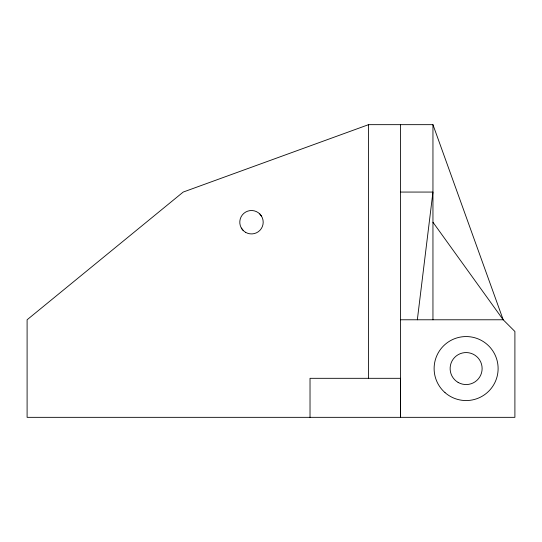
<?xml version="1.0" encoding="UTF-8"?>
<svg xmlns="http://www.w3.org/2000/svg" width="542" height="542" viewBox="0 0 542 542"><rect width="100%" height="100%" fill="white"/><g stroke="black" fill="none" stroke-linecap="round" stroke-linejoin="round"><path stroke-width="0.81" d="M310.024 417.34L310.024 378.316L400.558 378.316L400.558 417.34L400.558 124.66M417.34 319.78L432.95 192.064L400.558 192.064M400.558 319.78L503.193 319.78L432.95 124.66L368.56 124.66L183.196 192.064L27.1 319.78L27.1 417.34L514.9 417.34L514.9 331.487L503.193 319.78L432.95 222.22M259.767 213.941L261.623 216.366M241.353 228.074L243.209 230.499M432.95 124.66L432.95 319.78M368.56 124.66L368.56 378.316M245.634 232.355A11.707 11.707 0 0 0 263.195 222.22A11.707 11.707 0 0 0 245.634 212.085A11.707 11.707 0 0 0 245.634 232.355M445.023 392.618A31.998 31.998 0 0 0 497.502 374.8A31.998 31.998 0 0 0 455.836 338.255A31.998 31.998 0 0 0 445.023 392.618M458.119 382.415A16.003 16.003 0 0 0 482.123 368.56A16.003 16.003 0 0 0 458.119 354.705A16.003 16.003 0 0 0 458.119 382.415"/></g></svg>
